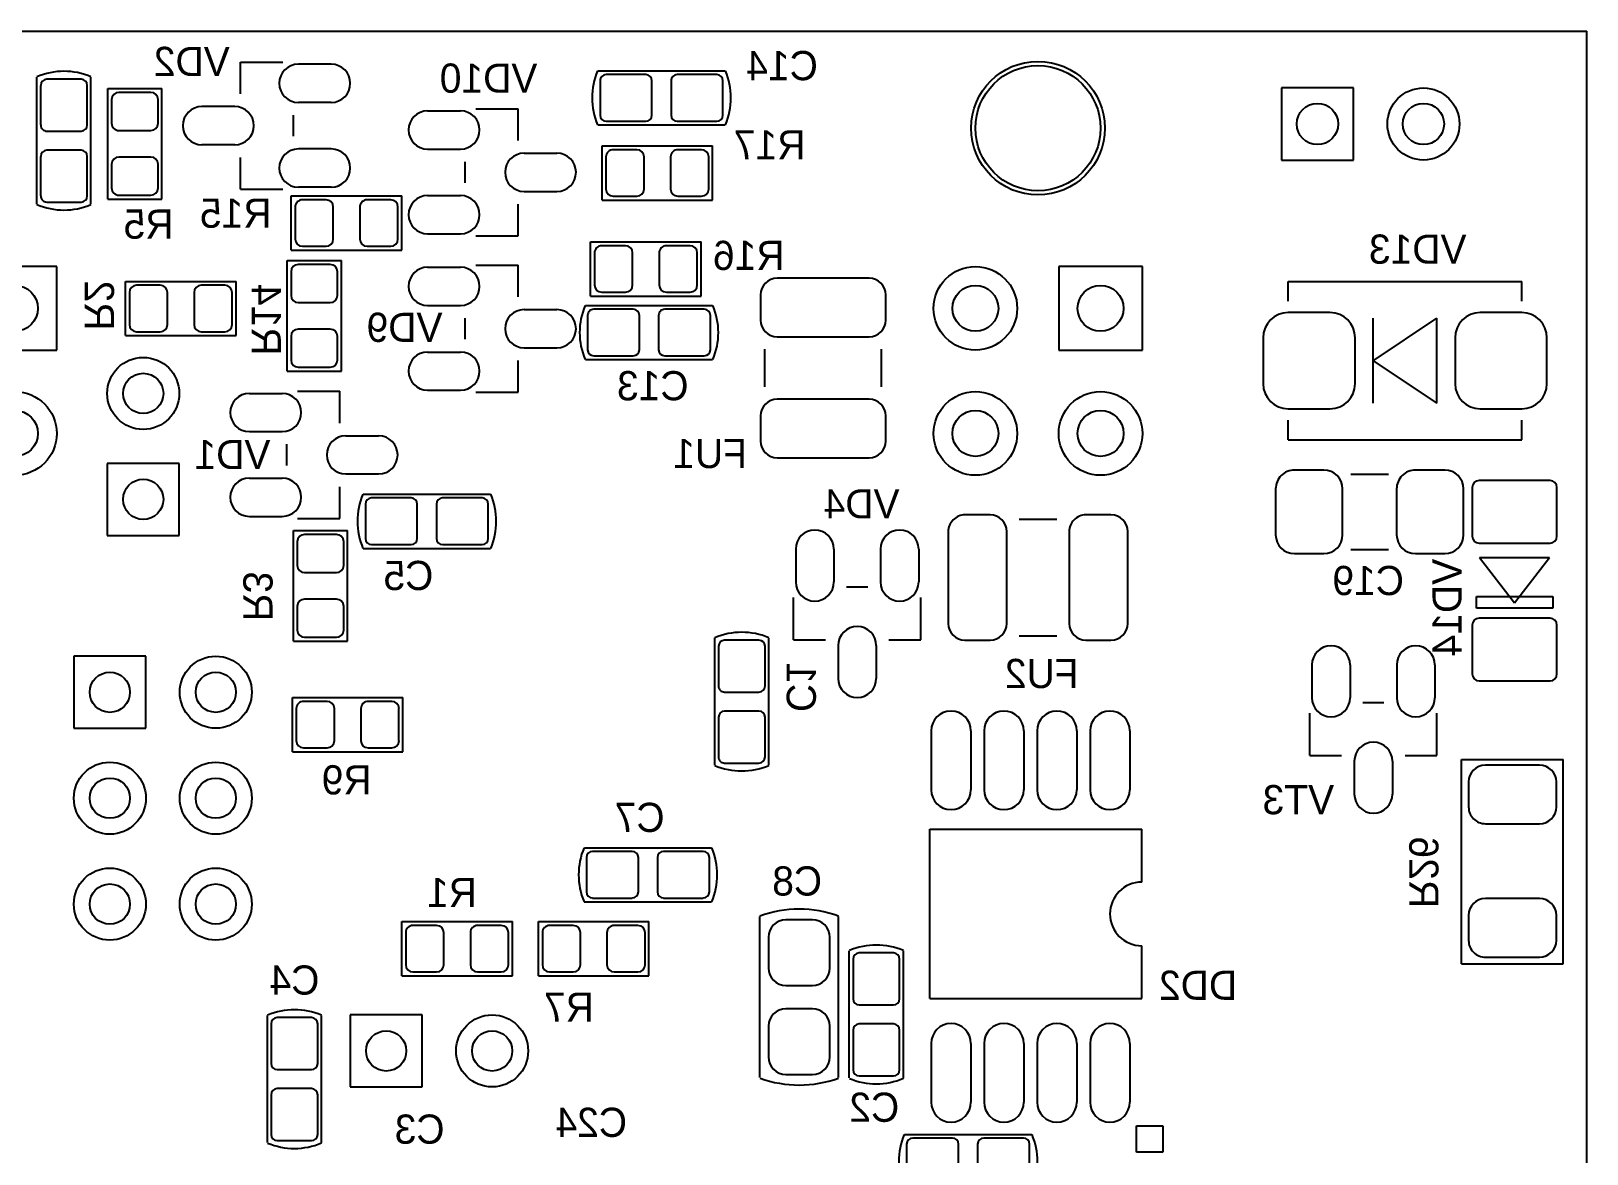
# Model space of a CAD drawing. Header units: millimetres. Extents: x 59.7 to 120.6, y 63.5 to 106.1.
# Drawn here: x 83.34 to 120.63, y 79.18 to 106.1 of the extents above; entities that cross this region are included whole.
import ezdxf

# ---------------------------------------------------------------- set-up
doc = ezdxf.new("R2010")
doc.units = ezdxf.units.MM
for name, color, linetype in [('BottomOverlay', 54, 'Continuous'), ('BottomSolder', 6, 'Continuous'), ('KeepOutLayer', 6, 'Continuous')]:
    doc.layers.add(name, color=color, linetype=linetype)

# ---------------------------------------------------------------- blocks, each defined once
blk = doc.blocks.new('PLS_02_2')
at = {"layer": 'BottomSolder'}
for p, q in [((-0.8636, 0.8636), (-0.8636, -0.8636)), ((0.8636, 0.8636), (-0.8636, 0.8636)), ((0.8636, -0.8636), (0.8636, 0.8636)), ((-0.8636, -0.8636), (0.8636, -0.8636))]:
    blk.add_line(p, q, dxfattribs=at)
for centre, radius in [((2.54, 0), 0.8636), ((0, 0), 0.4825), ((2.54, 0), 0.4825)]:
    blk.add_circle(centre, radius, dxfattribs=at)
blk = doc.blocks.new('RC0603_3M_B_3')
at = {"layer": 'BottomOverlay'}
for p, q in [((1.325, 0.65), (-1.325, 0.65)), ((-1.325, 0.65), (-1.325, -0.65)), ((1.325, 0.65), (1.325, -0.65)), ((1.325, -0.65), (-1.325, -0.65))]:
    blk.add_line(p, q, dxfattribs=at)
at = {"layer": 'BottomSolder'}
for p, q in [((-1.231, 0.384), (-1.231, -0.384)), ((-0.491, 0.557), (-1.059, 0.557)), ((-0.318, -0.384), (-0.318, 0.384)), ((0.318, 0.384), (0.318, -0.384)), ((1.059, 0.557), (0.491, 0.557)), ((1.231, -0.384), (1.231, 0.384)), ((-1.059, -0.557), (-0.491, -0.557)), ((0.491, -0.557), (1.059, -0.557))]:
    blk.add_line(p, q, dxfattribs=at)
for centre in [(-0.775, 0), (0.775, 0)]:
    blk.add_circle(centre, 0, dxfattribs=at)
for centre, start, end in [((-1.059, 0.384), 90, 180), ((-0.491, 0.384), 0, 90), ((0.491, 0.384), 90, 180), ((1.059, 0.384), 0, 90), ((-1.059, -0.384), 180, 270), ((-0.491, -0.384), 270, 0), ((0.491, -0.384), 180, 270), ((1.059, -0.384), 270, 0)]:
    blk.add_arc(centre, 0.173, start, end, dxfattribs=at)
blk = doc.blocks.new('PLS_02_4')
at = {"layer": 'BottomSolder'}
for p, q in [((-0.8636, 0.8636), (-0.8636, -0.8636)), ((0.8636, 0.8636), (-0.8636, 0.8636)), ((0.8636, -0.8636), (0.8636, 0.8636)), ((-0.8636, -0.8636), (0.8636, -0.8636))]:
    blk.add_line(p, q, dxfattribs=at)
for centre, radius in [((2.54, 0), 0.8636), ((0, 0), 0.4825), ((2.54, 0), 0.4825)]:
    blk.add_circle(centre, radius, dxfattribs=at)
blk = doc.blocks.new('MIF2X05PRP_6')
at = {"layer": 'BottomSolder'}
for p, q in [((1.002, 1.002), (-1.002, 1.002)), ((-1.002, 1.002), (-1.002, -1.002)), ((1.002, -1.002), (1.002, 1.002)), ((-1.002, -1.002), (1.002, -1.002))]:
    blk.add_line(p, q, dxfattribs=at)
for centre, radius in [((-3, 12), 1.002), ((0, 12), 1.002), ((-3, 12), 0.55), ((0, 12), 0.55), ((4.32, 9.85), 1.602), ((4.32, 9.85), 1.5), ((-3, 9), 1.002), ((0, 9), 1.002), ((-3, 9), 0.55), ((0, 9), 0.55), ((-3, 6), 1.002), ((0, 6), 1.002), ((-3, 6), 0.55), ((0, 6), 0.55), ((-3, 3), 1.002), ((0, 3), 1.002), ((4.32, 2.15), 1.602), ((-3, 3), 0.55), ((0, 3), 0.55), ((4.32, 2.15), 1.5), ((-3, 0), 1.002), ((-3, 0), 0.55), ((0, 0), 0.55)]:
    blk.add_circle(centre, radius, dxfattribs=at)
blk = doc.blocks.new('SMB_B_9')
at = {"layer": 'BottomOverlay'}
for p, q in [((-2.8, 1.9), (2.8, 1.9)), ((-2.8, 1.425), (-2.8, 1.9)), ((2.8, 1.425), (2.8, 1.9)), ((-0.762, 0), (0.762, 1.016)), ((-0.762, -1.016), (-0.762, 1.016)), ((0.762, -1.016), (0.762, 1.016)), ((-0.762, 0), (0.762, -1.016)), ((-2.8, -1.9), (-2.8, -1.425)), ((2.8, -1.9), (2.8, -1.425)), ((-2.8, -1.9), (2.8, -1.9))]:
    blk.add_line(p, q, dxfattribs=at)
at = {"layer": 'BottomSolder'}
for p, q in [((-1.8, 1.152), (-2.8, 1.152)), ((2.8, 1.152), (1.8, 1.152)), ((-3.402, 0.55), (-3.402, -0.55)), ((-1.198, -0.55), (-1.198, 0.55)), ((1.198, 0.55), (1.198, -0.55)), ((3.402, -0.55), (3.402, 0.55)), ((-2.8, -1.152), (-1.8, -1.152)), ((1.8, -1.152), (2.8, -1.152))]:
    blk.add_line(p, q, dxfattribs=at)
for centre in [(-2.3, 0), (2.3, 0)]:
    blk.add_circle(centre, 0, dxfattribs=at)
for centre, start, end in [((-2.8, 0.55), 90, 180), ((-1.8, 0.55), 0, 90), ((1.8, 0.55), 90, 180), ((2.8, 0.55), 0, 90), ((-2.8, -0.55), 180, 270), ((-1.8, -0.55), 270, 0), ((1.8, -0.55), 180, 270), ((2.8, -0.55), 270, 0)]:
    blk.add_arc(centre, 0.602, start, end, dxfattribs=at)
blk = doc.blocks.new('CC0603_3M_B_10')
at = {"layer": 'BottomOverlay'}
for p, q in [((-1.524, 0.648), (1.524, 0.648)), ((-1.526, -0.65), (1.524, -0.65))]:
    blk.add_line(p, q, dxfattribs=at)
for centre, start, end in [((0.013, 0), 157.3, 202.8), ((-0.013, 0), 337.2, 22.7)]:
    blk.add_arc(centre, 1.676, start, end, dxfattribs=at)
at = {"layer": 'BottomSolder'}
for p, q in [((-1.473, 0.411), (-1.473, -0.411)), ((-0.376, 0.559), (-1.326, 0.559)), ((-0.229, -0.411), (-0.229, 0.411)), ((0.229, 0.411), (0.229, -0.411)), ((1.326, 0.559), (0.376, 0.559)), ((1.473, -0.411), (1.473, 0.411)), ((-1.326, -0.559), (-0.376, -0.559)), ((0.376, -0.559), (1.326, -0.559))]:
    blk.add_line(p, q, dxfattribs=at)
for centre in [(-0.851, 0), (0.851, 0)]:
    blk.add_circle(centre, 0, dxfattribs=at)
for centre, start, end in [((-1.326, 0.411), 90, 180), ((-0.376, 0.411), 0, 90), ((0.376, 0.411), 90, 180), ((1.326, 0.411), 0, 90), ((-1.326, -0.411), 180, 270), ((-0.376, -0.411), 270, 0), ((0.376, -0.411), 180, 270), ((1.326, -0.411), 270, 0)]:
    blk.add_arc(centre, 0.147, start, end, dxfattribs=at)
blk = doc.blocks.new('CC0603_3M_B_11')
at = {"layer": 'BottomOverlay'}
for p, q in [((-1.524, 0.648), (1.524, 0.648)), ((-1.526, -0.65), (1.524, -0.65))]:
    blk.add_line(p, q, dxfattribs=at)
for centre, start, end in [((0.013, 0), 157.3, 202.8), ((-0.013, 0), 337.2, 22.7)]:
    blk.add_arc(centre, 1.676, start, end, dxfattribs=at)
at = {"layer": 'BottomSolder'}
for p, q in [((-1.473, 0.411), (-1.473, -0.411)), ((-0.376, 0.559), (-1.326, 0.559)), ((-0.229, -0.411), (-0.229, 0.411)), ((0.229, 0.411), (0.229, -0.411)), ((1.326, 0.559), (0.376, 0.559)), ((1.473, -0.411), (1.473, 0.411)), ((-1.326, -0.559), (-0.376, -0.559)), ((0.376, -0.559), (1.326, -0.559))]:
    blk.add_line(p, q, dxfattribs=at)
for centre in [(-0.851, 0), (0.851, 0)]:
    blk.add_circle(centre, 0, dxfattribs=at)
for centre, start, end in [((-1.326, 0.411), 90, 180), ((-0.376, 0.411), 0, 90), ((0.376, 0.411), 90, 180), ((1.326, 0.411), 0, 90), ((-1.326, -0.411), 180, 270), ((-0.376, -0.411), 270, 0), ((0.376, -0.411), 180, 270), ((1.326, -0.411), 270, 0)]:
    blk.add_arc(centre, 0.147, start, end, dxfattribs=at)
blk = doc.blocks.new('CC0603_3M_B_12')
at = {"layer": 'BottomOverlay'}
for p, q in [((1.524, 0.648), (-1.524, 0.648)), ((1.524, -0.65), (-1.526, -0.65))]:
    blk.add_line(p, q, dxfattribs=at)
for centre, start, end in [((0.013, 0), 157.3, 202.8), ((-0.013, 0), 337.2, 22.7)]:
    blk.add_arc(centre, 1.676, start, end, dxfattribs=at)
at = {"layer": 'BottomSolder'}
for p, q in [((-1.473, 0.411), (-1.473, -0.411)), ((-0.376, 0.559), (-1.326, 0.559)), ((-0.229, -0.411), (-0.229, 0.411)), ((0.229, 0.411), (0.229, -0.411)), ((1.326, 0.559), (0.376, 0.559)), ((1.473, -0.411), (1.473, 0.411)), ((-1.326, -0.559), (-0.376, -0.559)), ((0.376, -0.559), (1.326, -0.559))]:
    blk.add_line(p, q, dxfattribs=at)
for centre in [(-0.851, 0), (0.851, 0)]:
    blk.add_circle(centre, 0, dxfattribs=at)
for centre, start, end in [((-1.326, 0.411), 90, 180), ((-0.376, 0.411), 0, 90), ((0.376, 0.411), 90, 180), ((1.326, 0.411), 0, 90), ((-1.326, -0.411), 180, 270), ((-0.376, -0.411), 270, 0), ((0.376, -0.411), 180, 270), ((1.326, -0.411), 270, 0)]:
    blk.add_arc(centre, 0.147, start, end, dxfattribs=at)
blk = doc.blocks.new('CC0603_3M_B_14')
at = {"layer": 'BottomOverlay'}
for p, q in [((-1.524, 0.648), (1.524, 0.648)), ((-1.526, -0.65), (1.524, -0.65))]:
    blk.add_line(p, q, dxfattribs=at)
for centre, start, end in [((0.013, 0), 157.3, 202.8), ((-0.013, 0), 337.2, 22.7)]:
    blk.add_arc(centre, 1.676, start, end, dxfattribs=at)
at = {"layer": 'BottomSolder'}
for p, q in [((-1.473, 0.411), (-1.473, -0.411)), ((-0.376, 0.559), (-1.326, 0.559)), ((-0.229, -0.411), (-0.229, 0.411)), ((0.229, 0.411), (0.229, -0.411)), ((1.326, 0.559), (0.376, 0.559)), ((1.473, -0.411), (1.473, 0.411)), ((-1.326, -0.559), (-0.376, -0.559)), ((0.376, -0.559), (1.326, -0.559))]:
    blk.add_line(p, q, dxfattribs=at)
for centre in [(-0.851, 0), (0.851, 0)]:
    blk.add_circle(centre, 0, dxfattribs=at)
for centre, start, end in [((-1.326, 0.411), 90, 180), ((-0.376, 0.411), 0, 90), ((0.376, 0.411), 90, 180), ((1.326, 0.411), 0, 90), ((-1.326, -0.411), 180, 270), ((-0.376, -0.411), 270, 0), ((0.376, -0.411), 180, 270), ((1.326, -0.411), 270, 0)]:
    blk.add_arc(centre, 0.147, start, end, dxfattribs=at)
blk = doc.blocks.new('CC0603_3M_B_17')
at = {"layer": 'BottomOverlay'}
for p, q in [((-1.524, 0.648), (1.524, 0.648)), ((-1.526, -0.65), (1.524, -0.65))]:
    blk.add_line(p, q, dxfattribs=at)
for centre, start, end in [((0.013, 0), 157.3, 202.8), ((-0.013, 0), 337.2, 22.7)]:
    blk.add_arc(centre, 1.676, start, end, dxfattribs=at)
at = {"layer": 'BottomSolder'}
for p, q in [((-1.473, 0.411), (-1.473, -0.411)), ((-0.376, 0.559), (-1.326, 0.559)), ((-0.229, -0.411), (-0.229, 0.411)), ((0.229, 0.411), (0.229, -0.411)), ((1.326, 0.559), (0.376, 0.559)), ((1.473, -0.411), (1.473, 0.411)), ((-1.326, -0.559), (-0.376, -0.559)), ((0.376, -0.559), (1.326, -0.559))]:
    blk.add_line(p, q, dxfattribs=at)
for centre in [(-0.851, 0), (0.851, 0)]:
    blk.add_circle(centre, 0, dxfattribs=at)
for centre, start, end in [((-1.326, 0.411), 90, 180), ((-0.376, 0.411), 0, 90), ((0.376, 0.411), 90, 180), ((1.326, 0.411), 0, 90), ((-1.326, -0.411), 180, 270), ((-0.376, -0.411), 270, 0), ((0.376, -0.411), 180, 270), ((1.326, -0.411), 270, 0)]:
    blk.add_arc(centre, 0.147, start, end, dxfattribs=at)
blk = doc.blocks.new('CC0603_3M_B_18')
at = {"layer": 'BottomOverlay'}
for p, q in [((1.524, 0.648), (-1.524, 0.648)), ((1.524, -0.65), (-1.526, -0.65))]:
    blk.add_line(p, q, dxfattribs=at)
for centre, start, end in [((0.013, 0), 157.3, 202.8), ((-0.013, 0), 337.2, 22.7)]:
    blk.add_arc(centre, 1.676, start, end, dxfattribs=at)
at = {"layer": 'BottomSolder'}
for p, q in [((-1.473, 0.411), (-1.473, -0.411)), ((-0.376, 0.559), (-1.326, 0.559)), ((-0.229, -0.411), (-0.229, 0.411)), ((0.229, 0.411), (0.229, -0.411)), ((1.326, 0.559), (0.376, 0.559)), ((1.473, -0.411), (1.473, 0.411)), ((-1.326, -0.559), (-0.376, -0.559)), ((0.376, -0.559), (1.326, -0.559))]:
    blk.add_line(p, q, dxfattribs=at)
for centre in [(-0.851, 0), (0.851, 0)]:
    blk.add_circle(centre, 0, dxfattribs=at)
for centre, start, end in [((-1.326, 0.411), 90, 180), ((-0.376, 0.411), 0, 90), ((0.376, 0.411), 90, 180), ((1.326, 0.411), 0, 90), ((-1.326, -0.411), 180, 270), ((-0.376, -0.411), 270, 0), ((0.376, -0.411), 180, 270), ((1.326, -0.411), 270, 0)]:
    blk.add_arc(centre, 0.147, start, end, dxfattribs=at)
blk = doc.blocks.new('CC0603_3M_B_19')
at = {"layer": 'BottomOverlay'}
for p, q in [((-1.524, 0.648), (1.524, 0.648)), ((-1.526, -0.65), (1.524, -0.65))]:
    blk.add_line(p, q, dxfattribs=at)
for centre, start, end in [((0.013, 0), 157.3, 202.8), ((-0.013, 0), 337.2, 22.7)]:
    blk.add_arc(centre, 1.676, start, end, dxfattribs=at)
at = {"layer": 'BottomSolder'}
for p, q in [((-1.473, 0.411), (-1.473, -0.411)), ((-0.376, 0.559), (-1.326, 0.559)), ((-0.229, -0.411), (-0.229, 0.411)), ((0.229, 0.411), (0.229, -0.411)), ((1.326, 0.559), (0.376, 0.559)), ((1.473, -0.411), (1.473, 0.411)), ((-1.326, -0.559), (-0.376, -0.559)), ((0.376, -0.559), (1.326, -0.559))]:
    blk.add_line(p, q, dxfattribs=at)
for centre in [(-0.851, 0), (0.851, 0)]:
    blk.add_circle(centre, 0, dxfattribs=at)
for centre, start, end in [((-1.326, 0.411), 90, 180), ((-0.376, 0.411), 0, 90), ((0.376, 0.411), 90, 180), ((1.326, 0.411), 0, 90), ((-1.326, -0.411), 180, 270), ((-0.376, -0.411), 270, 0), ((0.376, -0.411), 180, 270), ((1.326, -0.411), 270, 0)]:
    blk.add_arc(centre, 0.147, start, end, dxfattribs=at)
blk = doc.blocks.new('CC0603_3M_B_20')
at = {"layer": 'BottomOverlay'}
for p, q in [((1.524, 0.648), (-1.524, 0.648)), ((1.524, -0.65), (-1.526, -0.65))]:
    blk.add_line(p, q, dxfattribs=at)
for centre, start, end in [((0.013, 0), 157.3, 202.8), ((-0.013, 0), 337.2, 22.7)]:
    blk.add_arc(centre, 1.676, start, end, dxfattribs=at)
at = {"layer": 'BottomSolder'}
for p, q in [((-1.473, 0.411), (-1.473, -0.411)), ((-0.376, 0.559), (-1.326, 0.559)), ((-0.229, -0.411), (-0.229, 0.411)), ((0.229, 0.411), (0.229, -0.411)), ((1.326, 0.559), (0.376, 0.559)), ((1.473, -0.411), (1.473, 0.411)), ((-1.326, -0.559), (-0.376, -0.559)), ((0.376, -0.559), (1.326, -0.559))]:
    blk.add_line(p, q, dxfattribs=at)
for centre in [(-0.851, 0), (0.851, 0)]:
    blk.add_circle(centre, 0, dxfattribs=at)
for centre, start, end in [((-1.326, 0.411), 90, 180), ((-0.376, 0.411), 0, 90), ((0.376, 0.411), 90, 180), ((1.326, 0.411), 0, 90), ((-1.326, -0.411), 180, 270), ((-0.376, -0.411), 270, 0), ((0.376, -0.411), 180, 270), ((1.326, -0.411), 270, 0)]:
    blk.add_arc(centre, 0.147, start, end, dxfattribs=at)
blk = doc.blocks.new('CC0603_3M_B_21')
at = {"layer": 'BottomOverlay'}
for p, q in [((1.524, 0.648), (-1.524, 0.648)), ((1.524, -0.65), (-1.526, -0.65))]:
    blk.add_line(p, q, dxfattribs=at)
for centre, start, end in [((0.013, 0), 157.3, 202.8), ((-0.013, 0), 337.2, 22.7)]:
    blk.add_arc(centre, 1.676, start, end, dxfattribs=at)
at = {"layer": 'BottomSolder'}
for p, q in [((-1.473, 0.411), (-1.473, -0.411)), ((-0.376, 0.559), (-1.326, 0.559)), ((-0.229, -0.411), (-0.229, 0.411)), ((0.229, 0.411), (0.229, -0.411)), ((1.326, 0.559), (0.376, 0.559)), ((1.473, -0.411), (1.473, 0.411)), ((-1.326, -0.559), (-0.376, -0.559)), ((0.376, -0.559), (1.326, -0.559))]:
    blk.add_line(p, q, dxfattribs=at)
for centre in [(-0.851, 0), (0.851, 0)]:
    blk.add_circle(centre, 0, dxfattribs=at)
for centre, start, end in [((-1.326, 0.411), 90, 180), ((-0.376, 0.411), 0, 90), ((0.376, 0.411), 90, 180), ((1.326, 0.411), 0, 90), ((-1.326, -0.411), 180, 270), ((-0.376, -0.411), 270, 0), ((0.376, -0.411), 180, 270), ((1.326, -0.411), 270, 0)]:
    blk.add_arc(centre, 0.147, start, end, dxfattribs=at)
blk = doc.blocks.new('CC1206_MIDI_B_22')
at = {"layer": 'BottomOverlay'}
for p, q in [((1.9, 0.9), (1, 0.9)), ((1.9, -0.9), (1, -0.9))]:
    blk.add_line(p, q, dxfattribs=at)
at = {"layer": 'BottomSolder'}
for p, q in [((0.35, 1.002), (-0.35, 1.002)), ((3.25, 1.002), (2.55, 1.002)), ((-0.802, 0.55), (-0.802, -0.55)), ((0.802, -0.55), (0.802, 0.55)), ((2.098, 0.55), (2.098, -0.55)), ((3.702, -0.55), (3.702, 0.55)), ((-0.35, -1.002), (0.35, -1.002)), ((2.55, -1.002), (3.25, -1.002))]:
    blk.add_line(p, q, dxfattribs=at)
for centre in [(0, 0), (2.9, 0)]:
    blk.add_circle(centre, 0, dxfattribs=at)
for centre, start, end in [((-0.35, 0.55), 90, 180), ((0.35, 0.55), 0, 90), ((2.55, 0.55), 90, 180), ((3.25, 0.55), 0, 90), ((-0.35, -0.55), 180, 270), ((0.35, -0.55), 270, 0), ((2.55, -0.55), 180, 270), ((3.25, -0.55), 270, 0)]:
    blk.add_arc(centre, 0.452, start, end, dxfattribs=at)
blk = doc.blocks.new('CC0805_MIDI_2M1_B_31')
at = {"layer": 'BottomOverlay'}
for p, q in [((-0.8636, 0.9398), (2.9972, 0.9398)), ((-0.8636, -0.9398), (2.9972, -0.9398))]:
    blk.add_line(p, q, dxfattribs=at)
for centre, radius, start, end in [((1.7272, 0), 2.7696, 160.19992, 199.89998), ((0.4572, 0), 2.7178, 339.70002, 20.29998)]:
    blk.add_arc(centre, radius, start, end, dxfattribs=at)
at = {"layer": 'BottomSolder'}
for p, q in [((0.3683, 0.7366), (-0.3683, 0.7366)), ((2.5019, 0.7366), (1.7653, 0.7366)), ((-0.7874, 0.3175), (-0.7874, -0.3175)), ((0.7874, -0.3175), (0.7874, 0.3175)), ((1.3462, 0.3175), (1.3462, -0.3175)), ((2.921, -0.3175), (2.921, 0.3175)), ((-0.3683, -0.7366), (0.3683, -0.7366)), ((1.7653, -0.7366), (2.5019, -0.7366))]:
    blk.add_line(p, q, dxfattribs=at)
for centre in [(0, 0), (2.1336, 0)]:
    blk.add_circle(centre, 0, dxfattribs=at)
for centre, start, end in [((-0.3683, 0.3175), 90, 180), ((0.3683, 0.3175), 0, 90), ((1.7653, 0.3175), 90, 180), ((2.5019, 0.3175), 0, 90), ((-0.3683, -0.3175), 180, 270), ((0.3683, -0.3175), 270, 0), ((1.7653, -0.3175), 180, 270), ((2.5019, -0.3175), 270, 0)]:
    blk.add_arc(centre, 0.4191, start, end, dxfattribs=at)
blk = doc.blocks.new('EIAJ_SO8_B_36')
at = {"layer": 'BottomOverlay'}
for p, q in [((1.778, 4.318), (5.842, 4.318)), ((1.778, 4.318), (1.778, -0.762)), ((5.842, 4.318), (5.842, -0.762)), ((-1.905, -1.27), (-1.905, -0.635)), ((-1.905, -0.635), (-1.27, -0.635)), ((-1.27, -0.635), (-1.27, -1.27)), ((1.778, -0.762), (3.048, -0.762)), ((4.572, -0.762), (5.842, -0.762)), ((-1.27, -1.27), (-1.905, -1.27))]:
    blk.add_line(p, q, dxfattribs=at)
blk.add_arc((3.81, -0.762), 0.762, 0, 180, dxfattribs=at)
at = {"layer": 'BottomSolder'}
for p, q in [((0.704, 4.287), (-0.704, 4.287)), ((8.197, 4.287), (6.789, 4.287)), ((0.704, 3.333), (-0.704, 3.333)), ((0.704, 3.017), (-0.704, 3.017)), ((8.197, 3.333), (6.789, 3.333)), ((8.197, 3.017), (6.789, 3.017)), ((0.704, 2.063), (-0.704, 2.063)), ((8.197, 2.063), (6.789, 2.063)), ((0.704, 1.747), (-0.704, 1.747)), ((8.197, 1.747), (6.789, 1.747)), ((0.704, 0.793), (-0.704, 0.793)), ((8.197, 0.793), (6.789, 0.793)), ((0.704, 0.477), (-0.704, 0.477)), ((8.197, 0.477), (6.789, 0.477)), ((0.704, -0.477), (-0.704, -0.477)), ((8.197, -0.477), (6.789, -0.477))]:
    blk.add_line(p, q, dxfattribs=at)
for centre in [(0, 3.81), (7.493, 3.81), (0, 2.54), (7.493, 2.54), (0, 1.27), (7.493, 1.27), (0, 0), (7.493, 0)]:
    blk.add_circle(centre, 0, dxfattribs=at)
for centre, start, end in [((-0.704, 3.81), 90, 270), ((0.704, 3.81), 270, 90), ((6.789, 3.81), 90, 270), ((8.197, 3.81), 270, 90), ((-0.704, 2.54), 90, 270), ((0.704, 2.54), 270, 90), ((6.789, 2.54), 90, 270), ((8.197, 2.54), 270, 90), ((-0.704, 1.27), 90, 270), ((0.704, 1.27), 270, 90), ((6.789, 1.27), 90, 270), ((8.197, 1.27), 270, 90), ((-0.704, 0), 90, 270), ((0.704, 0), 270, 90), ((6.789, 0), 90, 270), ((8.197, 0), 270, 90)]:
    blk.add_arc(centre, 0.477, start, end, dxfattribs=at)
blk = doc.blocks.new('RC1210_B_37')
at = {"layer": 'BottomOverlay'}
for p, q in [((0.45, 1.4), (-0.45, 1.4)), ((0.45, -1.4), (-0.45, -1.4))]:
    blk.add_line(p, q, dxfattribs=at)
at = {"layer": 'BottomSolder'}
for p, q in [((-1.15, 1.502), (-1.75, 1.502)), ((1.75, 1.502), (1.15, 1.502)), ((-2.152, 1.1), (-2.152, -1.1)), ((-0.748, -1.1), (-0.748, 1.1)), ((0.748, 1.1), (0.748, -1.1)), ((2.152, -1.1), (2.152, 1.1)), ((-1.75, -1.502), (-1.15, -1.502)), ((1.15, -1.502), (1.75, -1.502))]:
    blk.add_line(p, q, dxfattribs=at)
for centre in [(-1.45, 0), (1.45, 0)]:
    blk.add_circle(centre, 0, dxfattribs=at)
for centre, start, end in [((-1.75, 1.1), 90, 180), ((-1.15, 1.1), 0, 90), ((1.15, 1.1), 90, 180), ((1.75, 1.1), 0, 90), ((-1.75, -1.1), 180, 270), ((-1.15, -1.1), 270, 0), ((1.15, -1.1), 180, 270), ((1.75, -1.1), 270, 0)]:
    blk.add_arc(centre, 0.402, start, end, dxfattribs=at)
blk = doc.blocks.new('RC1210_B_38')
at = {"layer": 'BottomOverlay'}
for p, q in [((-0.45, 1.4), (0.45, 1.4)), ((-0.45, -1.4), (0.45, -1.4))]:
    blk.add_line(p, q, dxfattribs=at)
at = {"layer": 'BottomSolder'}
for p, q in [((-1.15, 1.502), (-1.75, 1.502)), ((1.75, 1.502), (1.15, 1.502)), ((-2.152, 1.1), (-2.152, -1.1)), ((-0.748, -1.1), (-0.748, 1.1)), ((0.748, 1.1), (0.748, -1.1)), ((2.152, -1.1), (2.152, 1.1)), ((-1.75, -1.502), (-1.15, -1.502)), ((1.15, -1.502), (1.75, -1.502))]:
    blk.add_line(p, q, dxfattribs=at)
for centre in [(-1.45, 0), (1.45, 0)]:
    blk.add_circle(centre, 0, dxfattribs=at)
for centre, start, end in [((-1.75, 1.1), 90, 180), ((-1.15, 1.1), 0, 90), ((1.15, 1.1), 90, 180), ((1.75, 1.1), 0, 90), ((-1.75, -1.1), 180, 270), ((-1.15, -1.1), 270, 0), ((1.15, -1.1), 180, 270), ((1.75, -1.1), 270, 0)]:
    blk.add_arc(centre, 0.402, start, end, dxfattribs=at)
blk = doc.blocks.new('RC0603_3M_B_47')
at = {"layer": 'BottomOverlay'}
for p, q in [((-1.325, 0.65), (-1.325, -0.65)), ((1.325, 0.65), (-1.325, 0.65)), ((1.325, 0.65), (1.325, -0.65)), ((1.325, -0.65), (-1.325, -0.65))]:
    blk.add_line(p, q, dxfattribs=at)
at = {"layer": 'BottomSolder'}
for p, q in [((-1.231, 0.384), (-1.231, -0.384)), ((-0.491, 0.557), (-1.059, 0.557)), ((-0.318, -0.384), (-0.318, 0.384)), ((0.318, 0.384), (0.318, -0.384)), ((1.059, 0.557), (0.491, 0.557)), ((1.231, -0.384), (1.231, 0.384)), ((-1.059, -0.557), (-0.491, -0.557)), ((0.491, -0.557), (1.059, -0.557))]:
    blk.add_line(p, q, dxfattribs=at)
for centre in [(-0.775, 0), (0.775, 0)]:
    blk.add_circle(centre, 0, dxfattribs=at)
for centre, start, end in [((-1.059, 0.384), 90, 180), ((-0.491, 0.384), 0, 90), ((0.491, 0.384), 90, 180), ((1.059, 0.384), 0, 90), ((-1.059, -0.384), 180, 270), ((-0.491, -0.384), 270, 0), ((0.491, -0.384), 180, 270), ((1.059, -0.384), 270, 0)]:
    blk.add_arc(centre, 0.173, start, end, dxfattribs=at)
blk = doc.blocks.new('RC0603_3M_B_48')
at = {"layer": 'BottomOverlay'}
for p, q in [((-1.325, 0.65), (-1.325, -0.65)), ((1.325, 0.65), (-1.325, 0.65)), ((1.325, 0.65), (1.325, -0.65)), ((1.325, -0.65), (-1.325, -0.65))]:
    blk.add_line(p, q, dxfattribs=at)
at = {"layer": 'BottomSolder'}
for p, q in [((-1.231, 0.384), (-1.231, -0.384)), ((-0.491, 0.557), (-1.059, 0.557)), ((-0.318, -0.384), (-0.318, 0.384)), ((0.318, 0.384), (0.318, -0.384)), ((1.059, 0.557), (0.491, 0.557)), ((1.231, -0.384), (1.231, 0.384)), ((-1.059, -0.557), (-0.491, -0.557)), ((0.491, -0.557), (1.059, -0.557))]:
    blk.add_line(p, q, dxfattribs=at)
for centre in [(-0.775, 0), (0.775, 0)]:
    blk.add_circle(centre, 0, dxfattribs=at)
for centre, start, end in [((-1.059, 0.384), 90, 180), ((-0.491, 0.384), 0, 90), ((0.491, 0.384), 90, 180), ((1.059, 0.384), 0, 90), ((-1.059, -0.384), 180, 270), ((-0.491, -0.384), 270, 0), ((0.491, -0.384), 180, 270), ((1.059, -0.384), 270, 0)]:
    blk.add_arc(centre, 0.173, start, end, dxfattribs=at)
blk = doc.blocks.new('RC0603_3M_B_51')
at = {"layer": 'BottomOverlay'}
for p, q in [((-1.325, -0.65), (-1.325, 0.65)), ((-1.325, 0.65), (1.325, 0.65)), ((1.325, -0.65), (1.325, 0.65)), ((-1.325, -0.65), (1.325, -0.65))]:
    blk.add_line(p, q, dxfattribs=at)
at = {"layer": 'BottomSolder'}
for p, q in [((-1.231, 0.384), (-1.231, -0.384)), ((-0.491, 0.557), (-1.059, 0.557)), ((-0.318, -0.384), (-0.318, 0.384)), ((0.318, 0.384), (0.318, -0.384)), ((1.059, 0.557), (0.491, 0.557)), ((1.231, -0.384), (1.231, 0.384)), ((-1.059, -0.557), (-0.491, -0.557)), ((0.491, -0.557), (1.059, -0.557))]:
    blk.add_line(p, q, dxfattribs=at)
for centre in [(-0.775, 0), (0.775, 0)]:
    blk.add_circle(centre, 0, dxfattribs=at)
for centre, start, end in [((-1.059, 0.384), 90, 180), ((-0.491, 0.384), 0, 90), ((0.491, 0.384), 90, 180), ((1.059, 0.384), 0, 90), ((-1.059, -0.384), 180, 270), ((-0.491, -0.384), 270, 0), ((0.491, -0.384), 180, 270), ((1.059, -0.384), 270, 0)]:
    blk.add_arc(centre, 0.173, start, end, dxfattribs=at)
blk = doc.blocks.new('RC0603_3M_B_52')
at = {"layer": 'BottomOverlay'}
for p, q in [((-1.325, -0.65), (-1.325, 0.65)), ((1.325, 0.65), (-1.325, 0.65)), ((1.325, -0.65), (1.325, 0.65)), ((1.325, -0.65), (-1.325, -0.65))]:
    blk.add_line(p, q, dxfattribs=at)
at = {"layer": 'BottomSolder'}
for p, q in [((-1.231, 0.384), (-1.231, -0.384)), ((-0.491, 0.557), (-1.059, 0.557)), ((-0.318, -0.384), (-0.318, 0.384)), ((0.318, 0.384), (0.318, -0.384)), ((1.059, 0.557), (0.491, 0.557)), ((1.231, -0.384), (1.231, 0.384)), ((-1.059, -0.557), (-0.491, -0.557)), ((0.491, -0.557), (1.059, -0.557))]:
    blk.add_line(p, q, dxfattribs=at)
for centre in [(-0.775, 0), (0.775, 0)]:
    blk.add_circle(centre, 0, dxfattribs=at)
for centre, start, end in [((-1.059, 0.384), 90, 180), ((-0.491, 0.384), 0, 90), ((0.491, 0.384), 90, 180), ((1.059, 0.384), 0, 90), ((-1.059, -0.384), 180, 270), ((-0.491, -0.384), 270, 0), ((0.491, -0.384), 180, 270), ((1.059, -0.384), 270, 0)]:
    blk.add_arc(centre, 0.173, start, end, dxfattribs=at)
blk = doc.blocks.new('RC0603_3M_B_53')
at = {"layer": 'BottomOverlay'}
for p, q in [((-1.325, 0.65), (-1.325, -0.65)), ((-1.325, 0.65), (1.325, 0.65)), ((1.325, 0.65), (1.325, -0.65)), ((-1.325, -0.65), (1.325, -0.65))]:
    blk.add_line(p, q, dxfattribs=at)
at = {"layer": 'BottomSolder'}
for p, q in [((-1.231, 0.384), (-1.231, -0.384)), ((-0.491, 0.557), (-1.059, 0.557)), ((-0.318, -0.384), (-0.318, 0.384)), ((0.318, 0.384), (0.318, -0.384)), ((1.059, 0.557), (0.491, 0.557)), ((1.231, -0.384), (1.231, 0.384)), ((-1.059, -0.557), (-0.491, -0.557)), ((0.491, -0.557), (1.059, -0.557))]:
    blk.add_line(p, q, dxfattribs=at)
for centre in [(-0.775, 0), (0.775, 0)]:
    blk.add_circle(centre, 0, dxfattribs=at)
for centre, start, end in [((-1.059, 0.384), 90, 180), ((-0.491, 0.384), 0, 90), ((0.491, 0.384), 90, 180), ((1.059, 0.384), 0, 90), ((-1.059, -0.384), 180, 270), ((-0.491, -0.384), 270, 0), ((0.491, -0.384), 180, 270), ((1.059, -0.384), 270, 0)]:
    blk.add_arc(centre, 0.173, start, end, dxfattribs=at)
blk = doc.blocks.new('RC0603_3M_B_54')
at = {"layer": 'BottomOverlay'}
for p, q in [((-1.325, 0.65), (-1.325, -0.65)), ((-1.325, 0.65), (1.325, 0.65)), ((1.325, 0.65), (1.325, -0.65)), ((-1.325, -0.65), (1.325, -0.65))]:
    blk.add_line(p, q, dxfattribs=at)
at = {"layer": 'BottomSolder'}
for p, q in [((-1.231, 0.384), (-1.231, -0.384)), ((-0.491, 0.557), (-1.059, 0.557)), ((-0.318, -0.384), (-0.318, 0.384)), ((0.318, 0.384), (0.318, -0.384)), ((1.059, 0.557), (0.491, 0.557)), ((1.231, -0.384), (1.231, 0.384)), ((-1.059, -0.557), (-0.491, -0.557)), ((0.491, -0.557), (1.059, -0.557))]:
    blk.add_line(p, q, dxfattribs=at)
for centre in [(-0.775, 0), (0.775, 0)]:
    blk.add_circle(centre, 0, dxfattribs=at)
for centre, start, end in [((-1.059, 0.384), 90, 180), ((-0.491, 0.384), 0, 90), ((0.491, 0.384), 90, 180), ((1.059, 0.384), 0, 90), ((-1.059, -0.384), 180, 270), ((-0.491, -0.384), 270, 0), ((0.491, -0.384), 180, 270), ((1.059, -0.384), 270, 0)]:
    blk.add_arc(centre, 0.173, start, end, dxfattribs=at)
blk = doc.blocks.new('RC0603_3M_B_55')
at = {"layer": 'BottomOverlay'}
for p, q in [((-1.325, 0.65), (-1.325, -0.65)), ((1.325, 0.65), (-1.325, 0.65)), ((1.325, 0.65), (1.325, -0.65)), ((1.325, -0.65), (-1.325, -0.65))]:
    blk.add_line(p, q, dxfattribs=at)
at = {"layer": 'BottomSolder'}
for p, q in [((-1.231, 0.384), (-1.231, -0.384)), ((-0.491, 0.557), (-1.059, 0.557)), ((-0.318, -0.384), (-0.318, 0.384)), ((0.318, 0.384), (0.318, -0.384)), ((1.059, 0.557), (0.491, 0.557)), ((1.231, -0.384), (1.231, 0.384)), ((-1.059, -0.557), (-0.491, -0.557)), ((0.491, -0.557), (1.059, -0.557))]:
    blk.add_line(p, q, dxfattribs=at)
for centre in [(-0.775, 0), (0.775, 0)]:
    blk.add_circle(centre, 0, dxfattribs=at)
for centre, start, end in [((-1.059, 0.384), 90, 180), ((-0.491, 0.384), 0, 90), ((0.491, 0.384), 90, 180), ((1.059, 0.384), 0, 90), ((-1.059, -0.384), 180, 270), ((-0.491, -0.384), 270, 0), ((0.491, -0.384), 180, 270), ((1.059, -0.384), 270, 0)]:
    blk.add_arc(centre, 0.173, start, end, dxfattribs=at)
blk = doc.blocks.new('RC0603_3M_B_58')
at = {"layer": 'BottomOverlay'}
for p, q in [((-1.325, 0.65), (-1.325, -0.65)), ((1.325, 0.65), (-1.325, 0.65)), ((1.325, 0.65), (1.325, -0.65)), ((1.325, -0.65), (-1.325, -0.65))]:
    blk.add_line(p, q, dxfattribs=at)
at = {"layer": 'BottomSolder'}
for p, q in [((-1.231, 0.384), (-1.231, -0.384)), ((-0.491, 0.557), (-1.059, 0.557)), ((-0.318, -0.384), (-0.318, 0.384)), ((0.318, 0.384), (0.318, -0.384)), ((1.059, 0.557), (0.491, 0.557)), ((1.231, -0.384), (1.231, 0.384)), ((-1.059, -0.557), (-0.491, -0.557)), ((0.491, -0.557), (1.059, -0.557))]:
    blk.add_line(p, q, dxfattribs=at)
for centre in [(-0.775, 0), (0.775, 0)]:
    blk.add_circle(centre, 0, dxfattribs=at)
for centre, start, end in [((-1.059, 0.384), 90, 180), ((-0.491, 0.384), 0, 90), ((0.491, 0.384), 90, 180), ((1.059, 0.384), 0, 90), ((-1.059, -0.384), 180, 270), ((-0.491, -0.384), 270, 0), ((0.491, -0.384), 180, 270), ((1.059, -0.384), 270, 0)]:
    blk.add_arc(centre, 0.173, start, end, dxfattribs=at)
blk = doc.blocks.new('RC0603_3M_B_59')
at = {"layer": 'BottomOverlay'}
for p, q in [((-1.325, 0.65), (-1.325, -0.65)), ((1.325, 0.65), (-1.325, 0.65)), ((1.325, 0.65), (1.325, -0.65)), ((1.325, -0.65), (-1.325, -0.65))]:
    blk.add_line(p, q, dxfattribs=at)
at = {"layer": 'BottomSolder'}
for p, q in [((-1.231, 0.384), (-1.231, -0.384)), ((-0.491, 0.557), (-1.059, 0.557)), ((-0.318, -0.384), (-0.318, 0.384)), ((0.318, 0.384), (0.318, -0.384)), ((1.059, 0.557), (0.491, 0.557)), ((1.231, -0.384), (1.231, 0.384)), ((-1.059, -0.557), (-0.491, -0.557)), ((0.491, -0.557), (1.059, -0.557))]:
    blk.add_line(p, q, dxfattribs=at)
for centre in [(-0.775, 0), (0.775, 0)]:
    blk.add_circle(centre, 0, dxfattribs=at)
for centre, start, end in [((-1.059, 0.384), 90, 180), ((-0.491, 0.384), 0, 90), ((0.491, 0.384), 90, 180), ((1.059, 0.384), 0, 90), ((-1.059, -0.384), 180, 270), ((-0.491, -0.384), 270, 0), ((0.491, -0.384), 180, 270), ((1.059, -0.384), 270, 0)]:
    blk.add_arc(centre, 0.173, start, end, dxfattribs=at)
blk = doc.blocks.new('RC1206_2M_B_63')
at = {"layer": 'BottomOverlay'}
for p, q in [((4.064, 1.219), (-0.838, 1.219)), ((-0.838, -1.219), (-0.838, 1.219)), ((4.064, -1.219), (4.064, 1.219)), ((4.064, -1.219), (-0.838, -1.219))]:
    blk.add_line(p, q, dxfattribs=at)
at = {"layer": 'BottomSolder'}
for p, q in [((0.3, 1.052), (-0.3, 1.052)), ((3.5, 1.052), (2.9, 1.052)), ((-0.702, 0.65), (-0.702, -0.65)), ((0.702, -0.65), (0.702, 0.65)), ((2.499, 0.65), (2.499, -0.65)), ((3.902, -0.65), (3.902, 0.65)), ((-0.3, -1.052), (0.3, -1.052)), ((2.9, -1.052), (3.5, -1.052))]:
    blk.add_line(p, q, dxfattribs=at)
for centre in [(0, 0), (3.2, 0)]:
    blk.add_circle(centre, 0, dxfattribs=at)
for centre, start, end in [((-0.3, 0.65), 90, 180), ((0.3, 0.65), 0, 90), ((2.9, 0.65), 90, 180), ((3.5, 0.65), 0, 90), ((-0.3, -0.65), 180, 270), ((0.3, -0.65), 270, 0), ((2.9, -0.65), 180, 270), ((3.5, -0.65), 270, 0)]:
    blk.add_arc(centre, 0.402, start, end, dxfattribs=at)
blk = doc.blocks.new('SOT_23_123__B_70')
at = {"layer": 'BottomOverlay'}
for p, q in [((-1.791, 0.508), (-0.775, 0.508)), ((-1.791, 0.508), (-1.791, -0.254)), ((-0.521, -0.762), (-0.521, -1.27)), ((-1.791, -1.778), (-1.791, -2.54)), ((-1.791, -2.54), (-0.775, -2.54))]:
    blk.add_line(p, q, dxfattribs=at)
at = {"layer": 'BottomSolder'}
for p, q in [((0.381, 0.458), (-0.406, 0.458)), ((-1.931, -0.558), (-2.718, -0.558)), ((0.381, -0.458), (-0.406, -0.458)), ((-1.931, -1.474), (-2.718, -1.474)), ((0.381, -1.574), (-0.406, -1.574)), ((0.381, -2.49), (-0.406, -2.49))]:
    blk.add_line(p, q, dxfattribs=at)
for centre in [(-0.013, 0), (-2.324, -1.016), (-0.013, -2.032)]:
    blk.add_circle(centre, 0, dxfattribs=at)
for centre, start, end in [((-0.406, 0), 90, 270), ((0.381, 0), 270, 90), ((-2.718, -1.016), 90, 270), ((-1.931, -1.016), 270, 90), ((-0.406, -2.032), 90, 270), ((0.381, -2.032), 270, 90)]:
    blk.add_arc(centre, 0.458, start, end, dxfattribs=at)
blk = doc.blocks.new('LED3_71')
at = {"layer": 'BottomSolder'}
for p, q in [((-0.8636, 0.8636), (-0.8636, -0.8636)), ((0.8636, 0.8636), (-0.8636, 0.8636)), ((0.8636, -0.8636), (0.8636, 0.8636)), ((-0.8636, -0.8636), (0.8636, -0.8636))]:
    blk.add_line(p, q, dxfattribs=at)
for centre, radius in [((2.54, 0), 0.8636), ((0, 0), 0.4953), ((2.54, 0), 0.4953)]:
    blk.add_circle(centre, radius, dxfattribs=at)
blk = doc.blocks.new('SOT_23_GSD__B_72')
at = {"layer": 'BottomOverlay'}
for p, q in [((1.27, -0.521), (0.762, -0.521)), ((-0.508, -1.791), (-0.508, -0.775)), ((2.54, -1.791), (2.54, -0.775)), ((0.254, -1.791), (-0.508, -1.791)), ((2.54, -1.791), (1.778, -1.791))]:
    blk.add_line(p, q, dxfattribs=at)
at = {"layer": 'BottomSolder'}
for p, q in [((-0.458, 0.381), (-0.458, -0.406)), ((0.458, 0.381), (0.458, -0.406)), ((1.574, 0.381), (1.574, -0.406)), ((2.49, 0.381), (2.49, -0.406)), ((0.558, -1.931), (0.558, -2.718)), ((1.474, -1.931), (1.474, -2.718))]:
    blk.add_line(p, q, dxfattribs=at)
for centre in [(0, -0.013), (2.032, -0.013), (1.016, -2.324)]:
    blk.add_circle(centre, 0, dxfattribs=at)
for centre, start, end in [((0, 0.381), 0, 180), ((2.032, 0.381), 0, 180), ((0, -0.406), 180, 0), ((2.032, -0.406), 180, 0), ((1.016, -1.931), 0, 180), ((1.016, -2.718), 180, 0)]:
    blk.add_arc(centre, 0.458, start, end, dxfattribs=at)
blk = doc.blocks.new('SOT_23_GSD__B_73')
at = {"layer": 'BottomOverlay'}
for p, q in [((0.762, -0.521), (1.27, -0.521)), ((-0.508, -0.775), (-0.508, -1.791)), ((2.54, -0.775), (2.54, -1.791)), ((-0.508, -1.791), (0.254, -1.791)), ((1.778, -1.791), (2.54, -1.791))]:
    blk.add_line(p, q, dxfattribs=at)
at = {"layer": 'BottomSolder'}
for p, q in [((-0.458, 0.381), (-0.458, -0.406)), ((0.458, 0.381), (0.458, -0.406)), ((1.574, 0.381), (1.574, -0.406)), ((2.49, 0.381), (2.49, -0.406)), ((0.558, -1.931), (0.558, -2.718)), ((1.474, -1.931), (1.474, -2.718))]:
    blk.add_line(p, q, dxfattribs=at)
for centre in [(0, -0.013), (2.032, -0.013), (1.016, -2.324)]:
    blk.add_circle(centre, 0, dxfattribs=at)
for centre, start, end in [((0, 0.381), 0, 180), ((2.032, 0.381), 0, 180), ((0, -0.406), 180, 0), ((2.032, -0.406), 180, 0), ((1.016, -1.931), 0, 180), ((1.016, -2.718), 180, 0)]:
    blk.add_arc(centre, 0.458, start, end, dxfattribs=at)
blk = doc.blocks.new('SOT_23_123__B_75')
at = {"layer": 'BottomOverlay'}
for p, q in [((-0.775, 0.508), (-1.791, 0.508)), ((-1.791, 0.508), (-1.791, -0.254)), ((-0.521, -0.762), (-0.521, -1.27)), ((-1.791, -1.778), (-1.791, -2.54)), ((-0.775, -2.54), (-1.791, -2.54))]:
    blk.add_line(p, q, dxfattribs=at)
at = {"layer": 'BottomSolder'}
for p, q in [((0.381, 0.458), (-0.406, 0.458)), ((-1.931, -0.558), (-2.718, -0.558)), ((0.381, -0.458), (-0.406, -0.458)), ((-1.931, -1.474), (-2.718, -1.474)), ((0.381, -1.574), (-0.406, -1.574)), ((0.381, -2.49), (-0.406, -2.49))]:
    blk.add_line(p, q, dxfattribs=at)
for centre in [(-0.013, 0), (-2.324, -1.016), (-0.013, -2.032)]:
    blk.add_circle(centre, 0, dxfattribs=at)
for centre, start, end in [((-0.406, 0), 90, 270), ((0.381, 0), 270, 90), ((-2.718, -1.016), 90, 270), ((-1.931, -1.016), 270, 90), ((-0.406, -2.032), 90, 270), ((0.381, -2.032), 270, 90)]:
    blk.add_arc(centre, 0.458, start, end, dxfattribs=at)
blk = doc.blocks.new('SOT_23_123__B_76')
at = {"layer": 'BottomOverlay'}
for p, q in [((-0.775, 0.508), (-1.791, 0.508)), ((-1.791, 0.508), (-1.791, -0.254)), ((-0.521, -0.762), (-0.521, -1.27)), ((-1.791, -1.778), (-1.791, -2.54)), ((-0.775, -2.54), (-1.791, -2.54))]:
    blk.add_line(p, q, dxfattribs=at)
at = {"layer": 'BottomSolder'}
for p, q in [((0.381, 0.458), (-0.406, 0.458)), ((-1.931, -0.558), (-2.718, -0.558)), ((0.381, -0.458), (-0.406, -0.458)), ((-1.931, -1.474), (-2.718, -1.474)), ((0.381, -1.574), (-0.406, -1.574)), ((0.381, -2.49), (-0.406, -2.49))]:
    blk.add_line(p, q, dxfattribs=at)
for centre in [(-0.013, 0), (-2.324, -1.016), (-0.013, -2.032)]:
    blk.add_circle(centre, 0, dxfattribs=at)
for centre, start, end in [((-0.406, 0), 90, 270), ((0.381, 0), 270, 90), ((-2.718, -1.016), 90, 270), ((-1.931, -1.016), 270, 90), ((-0.406, -2.032), 90, 270), ((0.381, -2.032), 270, 90)]:
    blk.add_arc(centre, 0.458, start, end, dxfattribs=at)
blk = doc.blocks.new('SOD_80_B_80')
at = {"layer": 'BottomOverlay'}
for p, q in [((-0.66, -0.914), (-0.66, 0.914)), ((-0.66, 0.914), (-0.381, 0.914)), ((0.559, 0.838), (-0.533, 0)), ((-0.381, 0.914), (-0.381, -0.914)), ((0.559, 0.838), (0.559, -0.838)), ((-0.533, 0), (0.559, -0.838)), ((-0.381, -0.914), (-0.66, -0.914))]:
    blk.add_line(p, q, dxfattribs=at)
at = {"layer": 'BottomSolder'}
for p, q in [((-2.403, 0.85), (-2.403, -0.85)), ((-1.066, 1.017), (-2.236, 1.017)), ((-0.899, -0.85), (-0.899, 0.85)), ((0.899, 0.85), (0.899, -0.85)), ((2.236, 1.017), (1.066, 1.017)), ((2.403, -0.85), (2.403, 0.85)), ((-2.236, -1.017), (-1.066, -1.017)), ((1.066, -1.017), (2.236, -1.017))]:
    blk.add_line(p, q, dxfattribs=at)
for centre in [(-1.651, 0), (1.651, 0)]:
    blk.add_circle(centre, 0, dxfattribs=at)
for centre, start, end in [((-2.236, 0.85), 90, 180), ((-1.066, 0.85), 0, 90), ((1.066, 0.85), 90, 180), ((2.236, 0.85), 0, 90), ((-2.236, -0.85), 180, 270), ((-1.066, -0.85), 270, 0), ((1.066, -0.85), 180, 270), ((2.236, -0.85), 270, 0)]:
    blk.add_arc(centre, 0.167, start, end, dxfattribs=at)
blk = doc.blocks.new('SOT_23_123__B_85')
at = {"layer": 'BottomOverlay'}
for p, q in [((-1.791, 0.508), (-0.775, 0.508)), ((-1.791, 0.508), (-1.791, -0.254)), ((-0.521, -0.762), (-0.521, -1.27)), ((-1.791, -1.778), (-1.791, -2.54)), ((-1.791, -2.54), (-0.775, -2.54))]:
    blk.add_line(p, q, dxfattribs=at)
at = {"layer": 'BottomSolder'}
for p, q in [((0.381, 0.458), (-0.406, 0.458)), ((-1.931, -0.558), (-2.718, -0.558)), ((0.381, -0.458), (-0.406, -0.458)), ((-1.931, -1.474), (-2.718, -1.474)), ((0.381, -1.574), (-0.406, -1.574)), ((0.381, -2.49), (-0.406, -2.49))]:
    blk.add_line(p, q, dxfattribs=at)
for centre in [(-0.013, 0), (-2.324, -1.016), (-0.013, -2.032)]:
    blk.add_circle(centre, 0, dxfattribs=at)
for centre, start, end in [((-0.406, 0), 90, 270), ((0.381, 0), 270, 90), ((-2.718, -1.016), 90, 270), ((-1.931, -1.016), 270, 90), ((-0.406, -2.032), 90, 270), ((0.381, -2.032), 270, 90)]:
    blk.add_arc(centre, 0.458, start, end, dxfattribs=at)
blk = doc.blocks.new('PIN6_86')
at = {"layer": 'BottomSolder'}
for p, q in [((-0.8636, 0.8636), (-0.8636, -0.8636)), ((0.8636, 0.8636), (-0.8636, 0.8636)), ((0.8636, -0.8636), (0.8636, 0.8636)), ((-0.8636, -0.8636), (0.8636, -0.8636))]:
    blk.add_line(p, q, dxfattribs=at)
for centre, radius in [((0, 2.54), 0.8636), ((2.54, 2.54), 0.8636), ((5.08, 2.54), 0.8636), ((0, 2.54), 0.4826), ((2.54, 2.54), 0.4826), ((5.08, 2.54), 0.4826), ((2.54, 0), 0.8636), ((5.08, 0), 0.8636), ((0, 0), 0.4826), ((2.54, 0), 0.4826), ((5.08, 0), 0.4826)]:
    blk.add_circle(centre, radius, dxfattribs=at)
blk = doc.blocks.new('MIF2X02PRP_87')
at = {"layer": 'BottomSolder'}
for p, q in [((-3.318, -0.498), (-5.322, -0.498)), ((-5.322, -0.498), (-5.322, -2.502)), ((-3.318, -2.502), (-3.318, -0.498)), ((-5.322, -2.502), (-3.318, -2.502))]:
    blk.add_line(p, q, dxfattribs=at)
for centre, radius in [((-7.32, 1.5), 1.002), ((-4.32, 1.5), 1.002), ((-7.32, 1.5), 0.55), ((-4.32, 1.5), 0.55), ((0, 0), 1.602), ((0, 0), 1.5), ((-7.32, -1.5), 1.002), ((-7.32, -1.5), 0.55), ((-4.32, -1.5), 0.55)]:
    blk.add_circle(centre, radius, dxfattribs=at)

msp = doc.modelspace()

# ---------------------------------------------------------------- linework, layer by layer
at = {"layer": 'KeepOutLayer'}
for p, q in [((59.659, 106.102), (92.059, 106.102)), ((92.059, 106.102), (120.634, 106.102)), ((120.634, 63.527), (120.634, 106.102))]:
    msp.add_line(p, q, dxfattribs=at)

# ---------------------------------------------------------------- block references
for name, p, rotation in [('MIF2X05PRP_6', (82.95, 99.455), 90), ('SOT_23_GSD__B_72', (90.15, 104.85), 270), ('MIF2X02PRP_87', (107.475, 103.775), 90), ('CC0603_3M_B_18', (84.125, 103.475), 270), ('CC0603_3M_B_21', (98.45, 104.5), 180), ('RC0603_3M_B_52', (85.825, 103.4), 270), ('SOT_23_123__B_76', (93.225, 101.7), 180), ('RC0603_3M_B_59', (98.35, 102.7), 180), ('RC0603_3M_B_58', (90.9, 101.5), 180), ('RC0603_3M_B_55', (98.075, 100.4), 180), ('RC0603_3M_B_54', (90.125, 99.275), 90), ('SOT_23_123__B_75', (93.225, 97.95), 180), ('RC1210_B_38', (102.325, 98.025), 90), ('CC0603_3M_B_20', (98.15, 98.875), 180), ('PLS_02_4', (86.025, 94.875), 90), ('SOT_23_GSD__B_73', (88.95, 94.925), 90), ('CC1206_MIDI_B_22', (116.875, 94.575), 180), ('SOD_80_B_80', (118.9, 92.925), 90), ('RC1210_B_37', (107.475, 93), 180), ('RC0603_3M_B_53', (90.275, 92.8), 90), ('SOT_23_123__B_70', (102.125, 93.3), 90), ('CC0603_3M_B_12', (100.375, 90.025), 270), ('PIN6_86', (85.225, 90.25), 270), ('SOT_23_123__B_85', (114.5, 90.525), 90), ('RC0603_3M_B_47', (90.925, 89.475), 180), ('EIAJ_SO8_B_36', (109.2, 81.125), 90), ('RC1206_2M_B_63', (118.85, 87.8), 270), ('CC0805_MIDI_2M1_B_31', (101.75, 81.875), 90), ('RC0603_3M_B_48', (93.55, 84.1), 180), ('RC0603_3M_B_3', (96.825, 84.1), 180), ('CC0603_3M_B_10', (103.6, 82.525), 90), ('CC0603_3M_B_17', (89.65, 80.975), 90)]:
    msp.add_blockref(name, p, dxfattribs=dict(rotation=rotation))
for name, p in [('LED3_71', (114.175, 103.875)), ('RC0603_3M_B_51', (86.925, 99.45)), ('SMB_B_9', (116.275, 98.2)), ('CC0603_3M_B_19', (92.825, 94.35)), ('CC0603_3M_B_11', (98.125, 85.875)), ('PLS_02_2', (91.85, 81.65)), ('CC0603_3M_B_14', (105.8, 79))]:
    msp.add_blockref(name, p)

# ---------------------------------------------------------------- texts
at = {"layer": 'BottomOverlay', "text_generation_flag": 2}
for s, p in [('VD2', (88.1, 105.025)), ('C14', (102.2, 104.925)), ('VD10', (95.475, 104.625)), ('R17', (101.9, 103.025)), ('R5', (86.75, 101.125)), ('R15', (89.1, 101.388)), ('R16', (101.4, 100.375)), ('VD13', (117.75, 100.525)), ('VD9', (93.2, 98.65)), ('C13', (99.1, 97.25)), ('VD1', (89.075, 95.6)), ('FU1', (100.5, 95.625)), ('VD4', (104.157, 94.418)), ('C5', (92.981, 92.7)), ('C19', (116.25, 92.579)), ('FU2', (108.45, 90.35)), ('R9', (91.5, 87.8)), ('VT3', (114.575, 87.325)), ('C7', (98.525, 86.9)), ('R1', (94.025, 85.1)), ('C8', (102.3, 85.375)), ('C4', (90.25, 83)), ('DD2', (112.25, 82.875)), ('R7', (96.828, 82.35)), ('C2', (104.15, 79.95)), ('C24', (97.625, 79.588)), ('C3', (93.25, 79.425))]:
    msp.add_text(s, height=0.7, dxfattribs=at).set_placement(p)
for s, rotation, p in [('R2', 270, (84.625, 98.925)), ('R14', 270, (88.625, 98.325)), ('VD14', 90, (117.631, 93.45)), ('R3', 270, (88.425, 91.95)), ('C1', 270, (101.45, 89.775)), ('R26', 270, (116.375, 85.075))]:
    msp.add_text(s, height=0.7, rotation=rotation, dxfattribs=at).set_placement(p)

doc.saveas('drawing.dxf')
